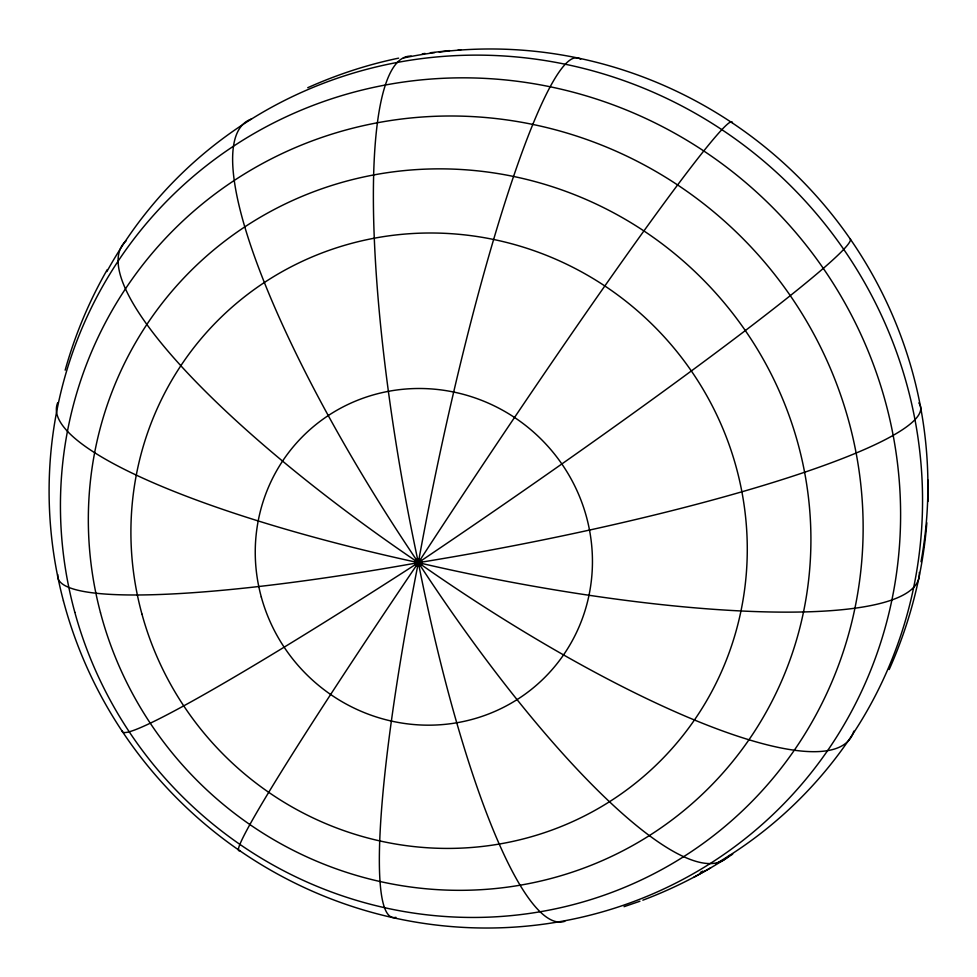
<?xml version="1.0" encoding="UTF-8"?>
<svg xmlns="http://www.w3.org/2000/svg" width="977" height="977" viewBox="0 0 977 977"><rect width="100%" height="100%" fill="white"/><g stroke="black" fill="none" stroke-linecap="round" stroke-linejoin="round"><path stroke-width="1.47" d="M927.955 501.457L928.016 480.098M926.831 522.805C922.764 573.389 909.905 623.216 889.18 669.526M65.154 370.173C74.948 335.062 89.115 301.209 107.275 269.603M732.701 854.118C704.6 872.791 674.423 888.313 642.842 900.183M693.78 877.309L710.67 867.845M307.731 87.71C336.87 74.667 367.352 64.616 398.616 58.156M639.947 901.234L624.047 906.68M422.345 53.833L425.08 53.43M430.332 52.734L449.469 50.596M458.25 49.876L460.888 49.729M850.088 238.644A439.674 21.824 -34.6 0 1 418.339 562.654A439.674 23.472 -33.6 0 1 122.247 730.93M732.396 122.833A439.674 17.794 -56.4 0 0 418.339 562.654A439.674 16.12 -55.4 0 0 239.951 850.552M580.643 59.304A439.674 54.724 -78.3 0 0 418.339 562.654A439.674 53.295 -77.4 0 0 395.917 917.33M411.219 56.129A439.674 83.424 79.4 0 0 418.339 562.654A439.674 82.434 80.3 0 0 564.816 921.299M251.443 118.999A439.674 99.544 56.6 0 0 418.339 562.654A439.674 99.153 57.6 0 0 729.245 855.388M126.363 240.562A439.674 100.668 33.6 0 0 418.339 562.654A439.674 100.936 34.6 0 0 853.8 731.138M57.716 402.695A439.674 86.623 10.8 0 0 418.339 562.654A439.674 87.515 11.7 0 0 919.308 572.461M57.79 574.61A439.674 59.536 -11.7 0 0 418.339 562.654A439.674 60.904 -10.7 0 0 918.807 402.951M106.884 271.569A439.674 427.657 43.4 0 1 787.01 182.247A439.674 427.657 43.4 0 1 715.604 863.949M702.89 871.093A439.674 427.657 43.4 0 1 700.326 872.473M403.416 57.997A431.272 419.487 43.4 0 1 434.704 52.636M439.21 52.074A431.272 419.487 43.4 0 1 921.018 561.751M414.871 563.509A3.652 3.554 43.4 0 0 420.904 565.243A3.652 3.554 43.4 0 0 419.255 559.198A3.652 3.554 43.4 0 0 414.871 563.509M261.286 596.971A170.78 166.114 43.4 0 0 543.847 678.343A170.78 166.114 43.4 0 0 466.408 395.184A170.78 166.114 43.4 0 0 261.286 596.971M141.946 614.093A312.188 303.652 43.4 0 0 658.449 762.829A312.188 303.652 43.4 0 0 516.882 245.227A312.188 303.652 43.4 0 0 141.946 614.093M74.814 612.286A406.554 395.441 43.4 0 0 747.454 805.988A406.554 395.441 43.4 0 0 563.094 131.919A406.554 395.441 43.4 0 0 74.814 612.286M63.432 600.904A431.272 419.487 43.4 0 0 775.433 812.168A431.272 419.487 43.4 0 0 585.687 95.709A431.272 419.487 43.4 0 0 63.432 600.904M100.497 612.738A365.972 355.97 43.4 0 0 704.686 792.017A365.972 355.97 43.4 0 0 543.676 184.03A365.972 355.97 43.4 0 0 100.497 612.738"/></g></svg>
